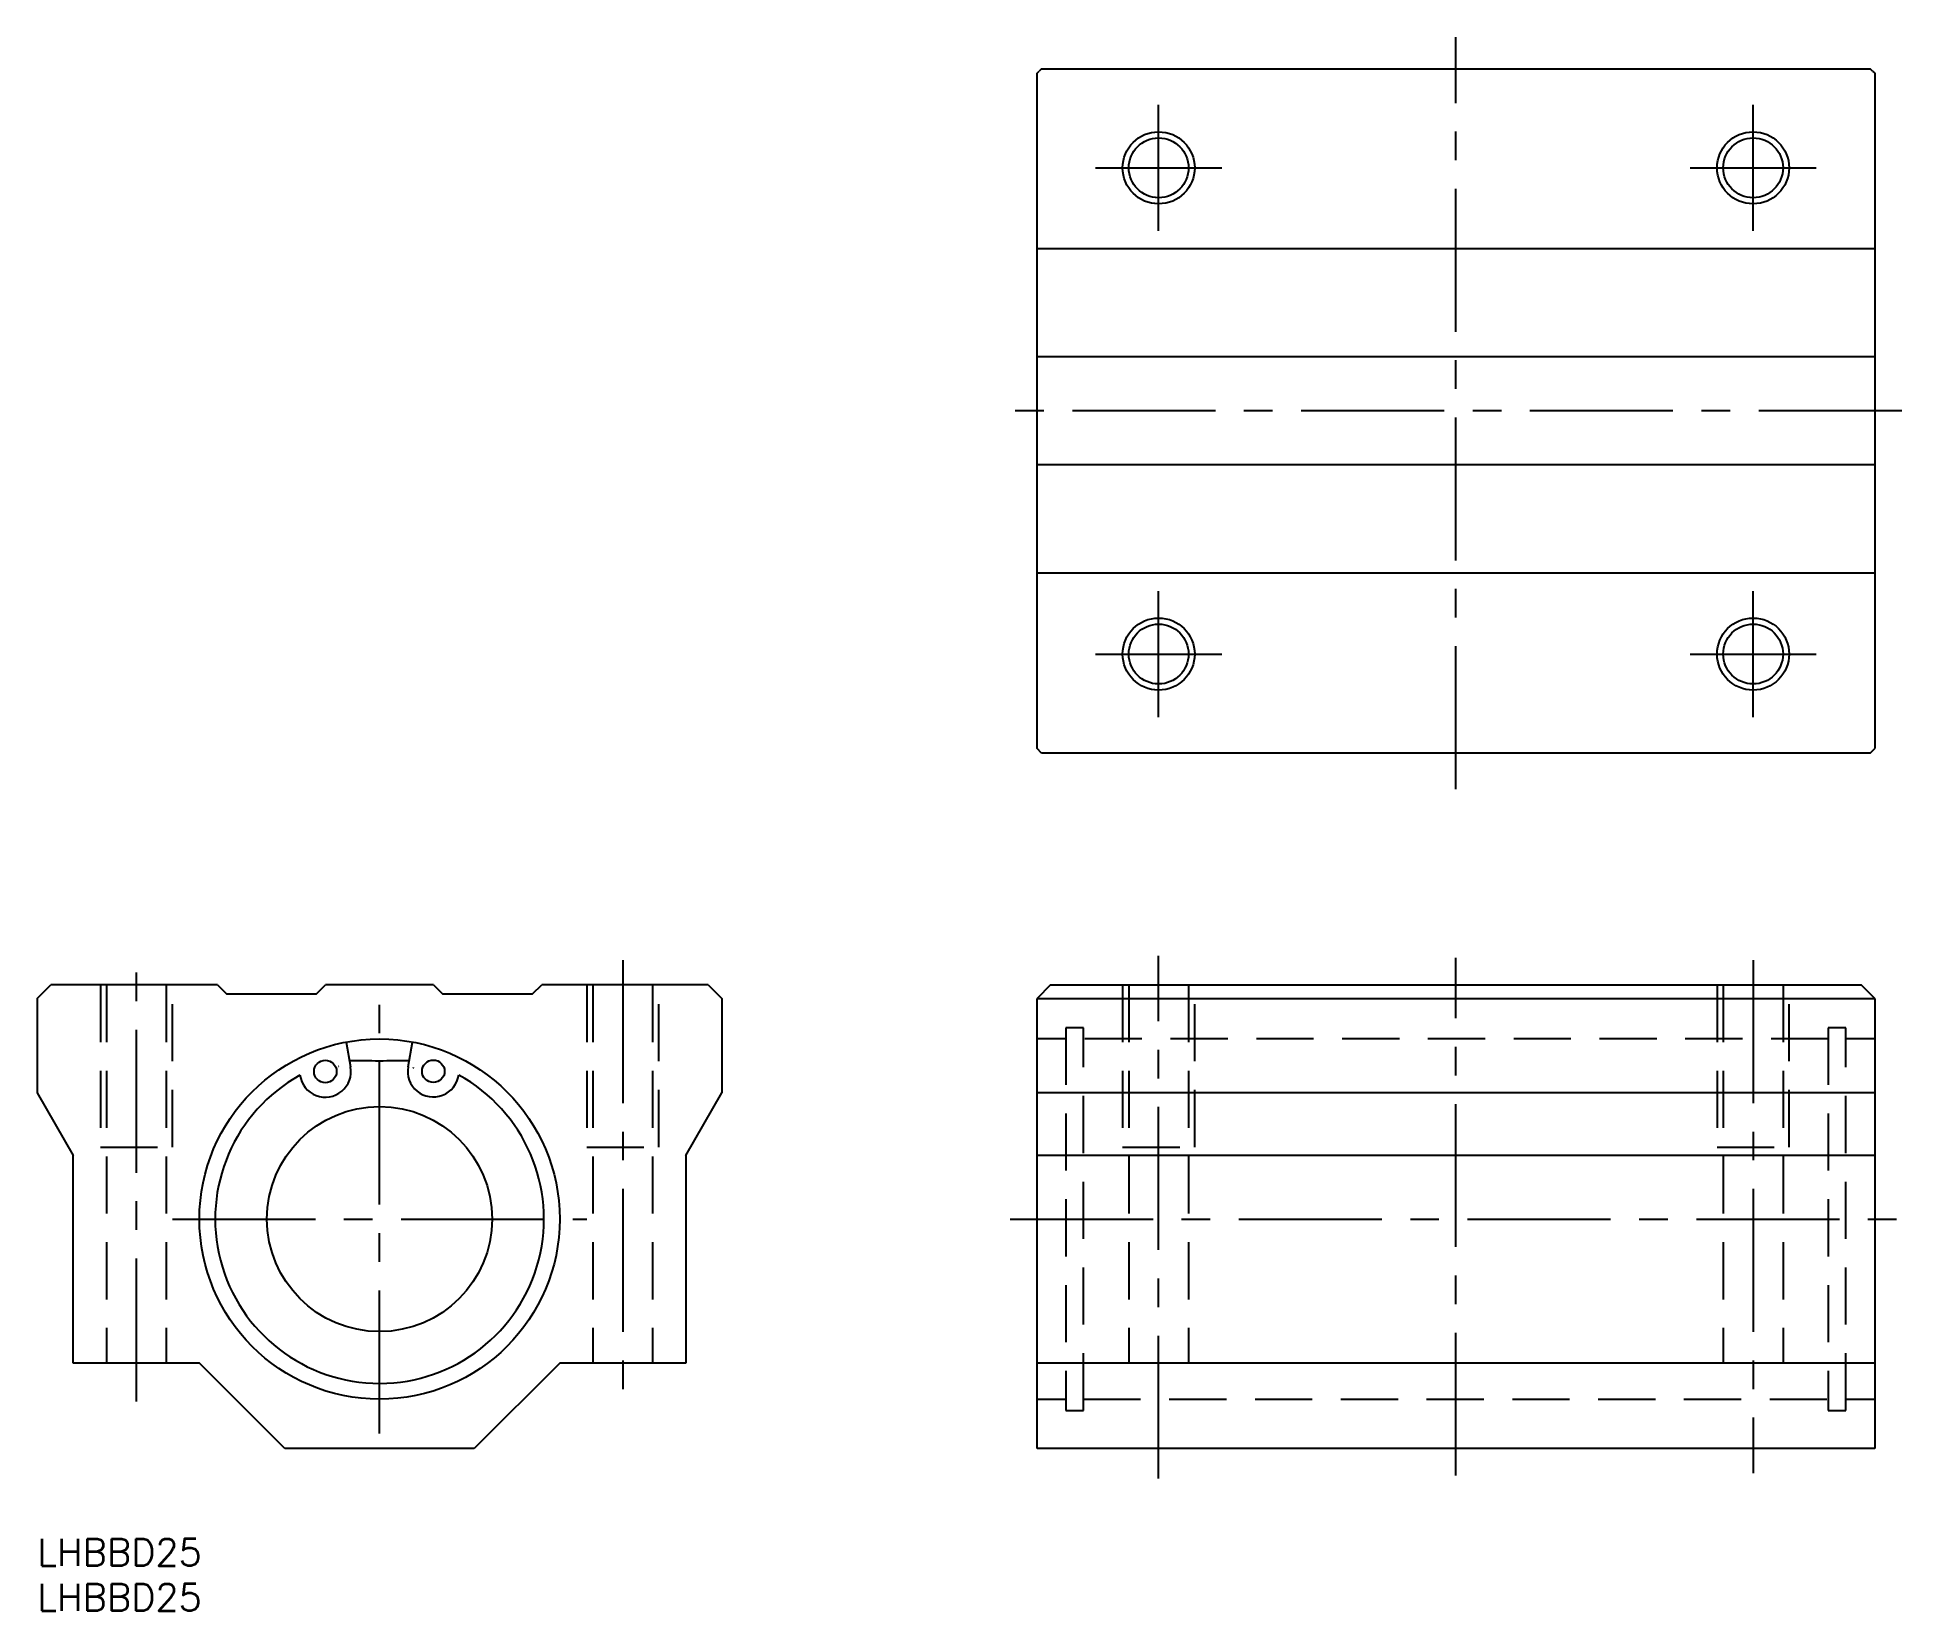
# Model space of a CAD drawing. Extents: x 0 to 207, y -8 to 167.
import ezdxf

# ---------------------------------------------------------------- set-up
doc = ezdxf.new("R2010")
doc.units = 0
doc.header["$LTSCALE"] = 0.5
doc.linetypes.add('CENTER', pattern=[50.8, 31.75, -6.35, 6.35, -6.35])
doc.linetypes.add('DASHED', pattern=[19.05, 12.7, -6.35])
for name, color, linetype in [('MSM_CENTER', 1, 'CENTER'), ('MSM_CONTINUOUS', 7, 'CONTINUOUS'), ('MSM_DASHED', 4, 'DASHED'), ('MSM_NARROW', 5, 'CONTINUOUS'), ('MSM_PART_NUMBER', 7, 'CONTINUOUS')]:
    doc.layers.add(name, color=color, linetype=linetype)
doc.styles.get("Standard").update_dxf_attribs({"font": 'txt.shx', "height": 3, "bigfont": 'bigfont.shx'})

# ---------------------------------------------------------------- blocks, each defined once
blk = doc.blocks.new('*U4')
at = {"layer": 'MSM_PART_NUMBER'}
blk.add_text('LHBBD25', height=3, dxfattribs=at).set_placement((0, -3))
blk = doc.blocks.new('*U5')
at = {"layer": 'MSM_PART_NUMBER'}
blk.add_text('LHBBD25', height=3, dxfattribs=at).set_placement((0, -8))

msp = doc.modelspace()

# ---------------------------------------------------------------- linework, layer by layer
at = {"layer": 'MSM_CENTER'}
for p, q in [((157.5, 83.25), (157.5, 166.75)), ((124.5, 145.25), (124.5, 159.25)), ((190.5, 145.25), (190.5, 159.25)), ((117.5, 152.25), (131.5, 152.25)), ((183.5, 152.25), (197.5, 152.25)), ((207, 125.25), (107.5, 125.25)), ((124.5, 91.25), (124.5, 105.25)), ((190.5, 91.25), (190.5, 105.25)), ((117.5, 98.25), (131.5, 98.25)), ((183.5, 98.25), (197.5, 98.25)), ((11, 15.25), (11, 64.25)), ((65, 64.25), (65, 15.25)), ((124.5, 6.67), (124.5, 64.75)), ((157.5, 7), (157.5, 64.5)), ((190.5, 64.25), (190.5, 7.27)), ((38, 11.7), (38, 59.3)), ((15, 35.5), (61, 35.5)), ((108, 35.5), (207, 35.5))]:
    msp.add_line(p, q, dxfattribs=at)
at = {"layer": 'MSM_CONTINUOUS'}
for p, q in [((111, 162.75), (111.25, 163)), ((111, 87.75), (111, 162.75)), ((111.5, 163.25), (111.25, 163)), ((111.5, 163.25), (203.5, 163.25)), ((203.75, 163), (203.5, 163.25)), ((203.75, 163), (204, 162.75)), ((204, 162.75), (204, 87.75)), ((204, 143.25), (111, 143.25)), ((204, 131.25), (111, 131.25)), ((204, 119.25), (111, 119.25)), ((204, 107.25), (111, 107.25)), ((111.5, 87.25), (111, 87.75)), ((203.5, 87.25), (111.5, 87.25)), ((203.5, 87.25), (204, 87.75)), ((0, 60), (1.5, 61.5)), ((20, 61.5), (1.5, 61.5)), ((20, 61.5), (21, 60.5)), ((21, 60.5), (31, 60.5)), ((31, 60.5), (32, 61.5)), ((44, 61.5), (32, 61.5)), ((44, 61.5), (45, 60.5)), ((45, 60.5), (55, 60.5)), ((55, 60.5), (56, 61.5)), ((74.5, 61.5), (56, 61.5)), ((74.5, 61.5), (76, 60)), ((112.5, 61.5), (111, 60)), ((112.5, 61.5), (202.5, 61.5)), ((204, 60), (202.5, 61.5)), ((0, 60), (0, 49.5)), ((76, 60), (76, 49.5)), ((111, 10), (111, 60)), ((111, 60), (204, 60)), ((204, 60), (204, 10)), ((34.29, 55.15), (34.78, 52.39)), ((41.17, 52.4), (41.65, 55.16)), ((0, 49.5), (4, 42.57)), ((72, 42.57), (76, 49.5)), ((204, 49.5), (111, 49.5)), ((4, 19.5), (4, 42.57)), ((72, 42.57), (72, 19.5)), ((204, 42.57), (111, 42.57)), ((18, 19.5), (4, 19.5)), ((27.5, 10), (18, 19.5)), ((58, 19.5), (48.5, 10)), ((72, 19.5), (58, 19.5)), ((204, 19.5), (111, 19.5)), ((48.5, 10), (27.5, 10)), ((204, 10), (111, 10))]:
    msp.add_line(p, q, dxfattribs=at)
for centre, radius in [((124.5, 152.25), 3.32), ((190.5, 152.25), 3.32), ((124.5, 98.25), 3.32), ((190.5, 98.25), 3.32), ((38, 35.5), 20), ((31.98, 51.89), 1.25), ((43.97, 51.91), 1.25), ((38, 35.5), 12.5)]:
    msp.add_circle(centre, radius, dxfattribs=at)
for centre, radius, start, end in [((31.98, 51.89), 2.85, 188.5487, 10.1765), ((32.29, 52.99), 1.25, 335.0101, 336.7829), ((37.97, 625.39), 572.3, 269.6678, 270.3322), ((43.97, 51.91), 2.85, 170, 351.6277), ((44.57, 52.69), 2.85, 187.0164, 188.6924), ((38, 35.5), 18.25, 118.9806, 61.1959)]:
    msp.add_arc(centre, radius, start, end, dxfattribs=at)
at = {"layer": 'MSM_DASHED'}
for p, q in [((7, 61.5), (7, 43.5)), ((7.68, 61.5), (7.68, 19.5)), ((14.32, 61.5), (14.32, 19.5)), ((15, 43.5), (15, 61.5)), ((61, 61.5), (61, 43.5)), ((61.68, 61.5), (61.68, 19.5)), ((68.32, 61.5), (68.32, 19.5)), ((69, 43.5), (69, 61.5)), ((120.5, 61.5), (120.5, 43.5)), ((121.18, 61.5), (121.18, 19.5)), ((127.82, 61.5), (127.82, 19.5)), ((128.5, 43.5), (128.5, 61.5)), ((186.5, 61.5), (186.5, 43.5)), ((187.18, 61.5), (187.18, 19.5)), ((193.82, 61.5), (193.82, 19.5)), ((194.5, 43.5), (194.5, 61.5)), ((114.2, 56.75), (114.2, 14.25)), ((116.15, 56.75), (114.2, 56.75)), ((116.15, 14.25), (116.15, 56.75)), ((198.85, 56.75), (198.85, 14.25)), ((200.8, 56.75), (198.85, 56.75)), ((200.8, 14.25), (200.8, 56.75)), ((114.2, 55.5), (111, 55.5)), ((198.85, 55.5), (116.15, 55.5)), ((204, 55.5), (200.8, 55.5)), ((7, 43.5), (15, 43.5)), ((61, 43.5), (69, 43.5)), ((120.5, 43.5), (128.5, 43.5)), ((186.5, 43.5), (194.5, 43.5)), ((111, 15.5), (114.2, 15.5)), ((116.15, 15.5), (198.85, 15.5)), ((200.8, 15.5), (204, 15.5)), ((114.2, 14.25), (116.15, 14.25)), ((198.85, 14.25), (200.8, 14.25))]:
    msp.add_line(p, q, dxfattribs=at)
at = {"layer": 'MSM_NARROW'}
for centre in [(124.5, 152.25), (190.5, 152.25), (124.5, 98.25), (190.5, 98.25)]:
    msp.add_circle(centre, 4, dxfattribs=at)

# ---------------------------------------------------------------- block references
at = {"layer": 'MSM_CONTINUOUS'}
for name in ['*U4', '*U5']:
    msp.add_blockref(name, (0, 0), dxfattribs=at)

doc.saveas('drawing.dxf')
